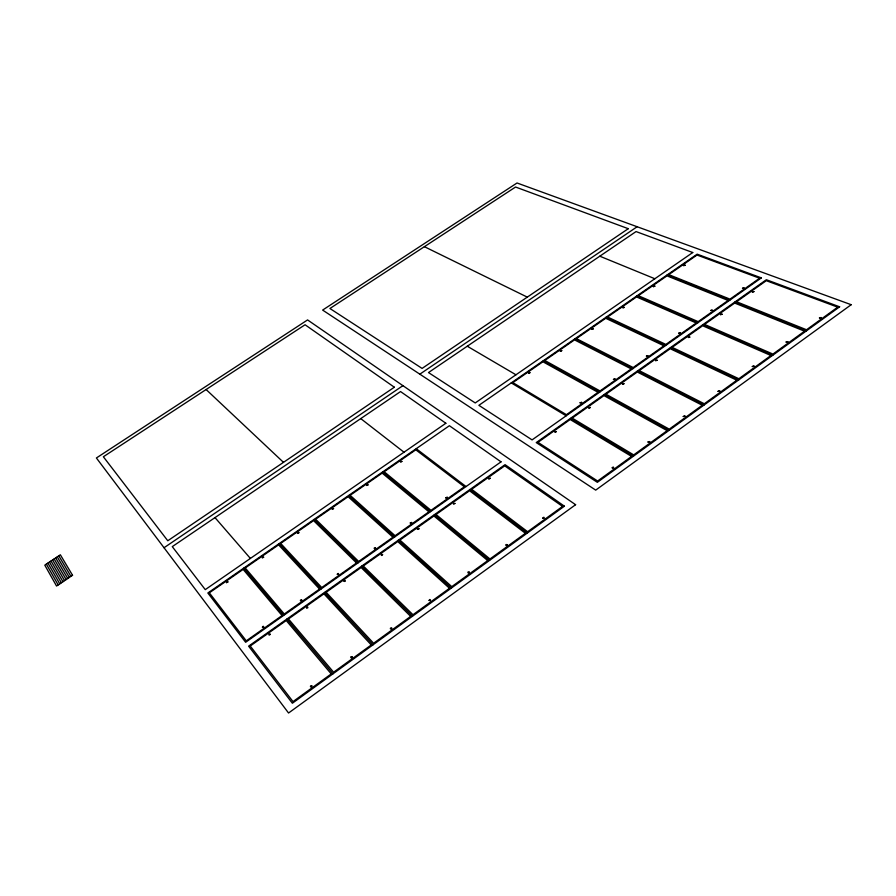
<?xml version="1.0" encoding="UTF-8"?>
<svg xmlns="http://www.w3.org/2000/svg" width="896" height="896" viewBox="0 0 896 896"><rect width="100%" height="100%" fill="white"/><g stroke="black" fill="none" stroke-linecap="round" stroke-linejoin="round"><path stroke-width="1.34" d="M164.024 547.747L402.92 385.661M419.843 374.17L637.146 226.733M667.128 274.96L729.893 300.115M734.787 302.086L806.478 330.837M599.805 256.2L654.842 278.746M636.731 296.005L698.006 322.65M702.789 324.733L772.856 355.186M605.942 317.33L665.694 345.475M670.365 347.682L738.752 379.893M424.402 246.68L527.285 297.125M574.773 338.912L632.957 368.603M637.504 370.933L704.155 404.947M543.211 360.763L599.782 392.056M604.206 394.498L669.077 430.371M467.275 346.226L515.962 374.786M511.246 382.894L566.16 415.811M570.461 418.387L633.472 456.154M416.226 448.694L466.043 486.55M469.952 489.518L527.274 533.075M360.741 418.6L403.995 452.2M382.626 471.968L430.584 511.605M434.347 514.718L489.586 560.381M348.578 495.533L394.632 537.018M398.238 540.266L451.326 588.09M206.102 389.525L283.483 462.347M314.093 519.422L358.165 562.778M361.626 566.182L412.496 616.224M279.149 543.614L321.194 588.907M324.486 592.458L373.072 644.784M214.995 517.608L250.387 558.432M243.734 568.142L283.685 615.406M286.821 619.114L333.032 673.781M58.811 555.834L70.941 576.352M57.254 556.864L69.35 577.427M55.698 557.906L67.749 578.491M54.141 558.936L66.158 579.566M52.595 559.978L64.557 580.642M51.038 561.019L62.955 581.717M49.482 562.05L61.365 582.792M47.914 563.091L59.763 583.867M46.357 564.133L58.162 584.942M429.106 600.421C431.682 601.664 430.102 597.845 429.106 600.421M542.786 518.112C544.902 519.579 544.477 515.581 542.786 518.112M787.83 341.634L786.106 342.037L787.83 341.634M657.104 360.192L655.525 360.674L657.104 360.226M654.853 286.138L653.408 286.63L654.853 286.138M311.875 685.955C310.296 689.035 309.669 684.454 311.875 686M418.992 528.786L417.435 529.379L418.992 528.786M649.701 441.571L647.998 442.019L649.701 441.571M306.555 607.824C308.818 608.91 307.72 605.349 306.555 607.824M529.928 372.68L528.472 373.15L529.928 372.714M647.875 355.678L646.318 356.115L647.864 355.779M411.622 522.435L410.077 523.018L411.611 522.547M301.694 600.018C300.619 602.594 299.41 598.998 301.683 600.051M298.883 532.717L297.472 533.434L298.883 532.717M401.89 461.373L400.445 461.933L401.878 461.485M507.147 544.712C506.083 547.21 504.582 543.525 507.147 544.712M754.029 366.094L752.315 366.531L754.029 366.094M391.754 628.186C390.634 630.862 389.245 626.942 391.754 628.186M752.326 291.984L753.917 291.614L752.326 291.984M623.963 383.667L622.395 384.138L623.952 383.779M624.198 307.373L622.742 307.776L624.198 307.406M382.57 554.59C381.36 557.122 380.352 553.482 382.57 554.59M612.214 467.835C614.387 469.258 613.883 465.438 612.214 467.835M614.981 378.907L613.458 379.434L614.981 378.907M744.005 287.84L742.448 288.288L744.005 287.862M270.11 634.2C269.27 636.709 267.624 633.315 270.11 634.2M490.358 478.285L488.79 478.834L490.358 478.285M375.491 547.949C374.315 550.446 373.251 546.885 375.491 547.982M262.438 627.166C264.69 628.23 263.536 624.658 262.438 627.166M263.637 557.144L262.192 557.805L263.626 557.256M368.01 484.859L366.565 485.453L368.01 484.859M719.746 390.914L718.032 391.339L719.746 390.914M469.258 572.13C468.048 574.784 466.838 570.786 469.258 572.174M352.117 656.869C350.974 659.635 349.597 655.592 352.117 656.869M722.075 314.205L720.485 314.63L722.075 314.205M590.374 407.467L588.829 407.994L590.374 407.467M593.174 328.888L591.718 329.336L593.174 328.888M710.808 310.498L712.376 310.139L710.819 310.464M344.042 581.235C346.136 582.49 345.397 578.76 344.042 581.235M580.082 402.808L581.638 402.382L580.082 402.808M454.922 503.373L453.365 503.933L454.899 503.496M337.288 574.28C339.382 575.49 338.587 571.883 337.299 574.246M227.909 581.907L226.464 582.602L227.909 581.907M447.25 497.302L445.704 497.862L447.25 497.302M684.97 416.08L683.267 416.494L684.97 416.08M332.214 509.107L333.648 508.525L332.226 509.074M689.808 337.064L688.218 337.478L689.786 337.165M821.162 317.542L819.448 317.957L821.162 317.542M556.326 431.581L554.758 432.074L556.326 431.614M561.747 350.661L560.314 351.165L561.747 350.661M680.344 332.786L678.776 333.2L680.344 332.786M685.126 265.194L683.659 265.597L685.126 265.194M575.602 504.706L288.557 713.014L96.398 457.979L307.574 319.928L575.602 504.706M851.2 304.707L595.706 490.123L322.627 310.083L517.037 182.986L851.2 304.707M331.24 673.926L293.003 701.613L250.242 646.005L286.227 620.536L331.24 673.926M371.269 644.952L333.614 672.213L288.467 618.946L323.938 593.835L371.269 644.952M410.682 616.403L373.598 643.261L326.144 592.278L361.122 567.515L410.682 616.403M449.501 588.291L412.978 614.734L363.294 565.981L397.768 541.565L449.501 588.291M487.749 560.594L451.774 586.645L399.918 540.053L433.922 515.984L487.749 560.594M525.426 533.31L489.978 558.981L436.027 514.483L469.56 490.75L525.426 533.31M562.554 506.419L527.632 531.72L471.643 489.272L504.717 465.864L562.554 506.419M631.602 456.422L597.632 481.018L537.958 442.333L570.181 419.518L631.602 456.422M667.184 430.651L633.707 454.899L572.174 418.107L603.96 395.606L667.184 430.651M702.274 405.25L669.267 429.15L605.931 394.206L637.291 372.008L702.274 405.25M736.848 380.206L704.312 403.771L639.24 370.63L670.186 348.723L736.848 380.206M770.941 355.522L738.864 378.739L672.112 347.368L702.643 325.752L770.941 355.522M804.563 331.173L772.934 354.077L704.536 324.408L734.675 303.072L804.563 331.173M837.715 307.16L806.523 329.75L736.546 301.75L766.282 280.694L837.715 307.16M564.413 506.184L292.376 703.237L248.606 646.162L505.064 464.666L564.413 506.184M839.63 306.813L597.363 482.317L536.245 442.59L766.36 279.731L839.63 306.813M282.05 615.574L246.277 640.853L209.328 592.816L243.141 569.408L282.05 615.574M319.547 589.086L284.278 614.006L245.235 567.952L278.589 544.858L319.547 589.086M356.518 562.979L321.742 587.541L280.661 543.413L313.578 520.621L356.518 562.979M392.963 537.23L358.669 561.456L315.616 519.21L348.096 496.709L392.963 537.23M428.915 511.84L395.091 535.73L350.123 495.309L382.178 473.11L428.915 511.84M464.363 486.797L431.01 510.35L384.171 471.733L415.811 449.814L464.363 486.797M598.069 392.336L566.44 414.68L512.826 382.614L542.92 361.771L598.069 392.336M631.243 368.906L600.029 390.947L544.79 360.472L574.515 339.886L631.243 368.906M663.97 345.789L633.181 367.539L576.363 338.61L605.718 318.282L663.97 345.789M696.27 322.974L665.885 344.434L607.544 317.016L636.53 296.934L696.27 322.974M728.146 300.451L698.152 321.642L638.333 295.691L666.96 275.856L728.146 300.451M759.606 278.23L730.005 299.141L668.741 274.624L697.021 255.035L759.606 278.23M501.021 461.843L245.638 642.286L207.838 592.995L449.389 425.723L501.021 461.843M761.354 277.883L532.078 439.891L478.878 405.317L697.166 254.162L761.354 277.883M445.861 423.259L205.262 589.635L172.278 546.627L400.546 391.563L445.861 423.259M692.754 252.526L475.238 402.942L428.49 372.568L636.059 231.571L692.754 252.526M394.341 387.218L167.776 540.758L103.365 456.758L305.066 324.766L394.341 387.218M628.275 228.693L422.094 368.413L329.918 308.504L515.558 187.029L628.275 228.693M72.542 575.277L56.549 586.029L44.8 565.174L60.357 554.792L72.542 575.277"/></g></svg>
